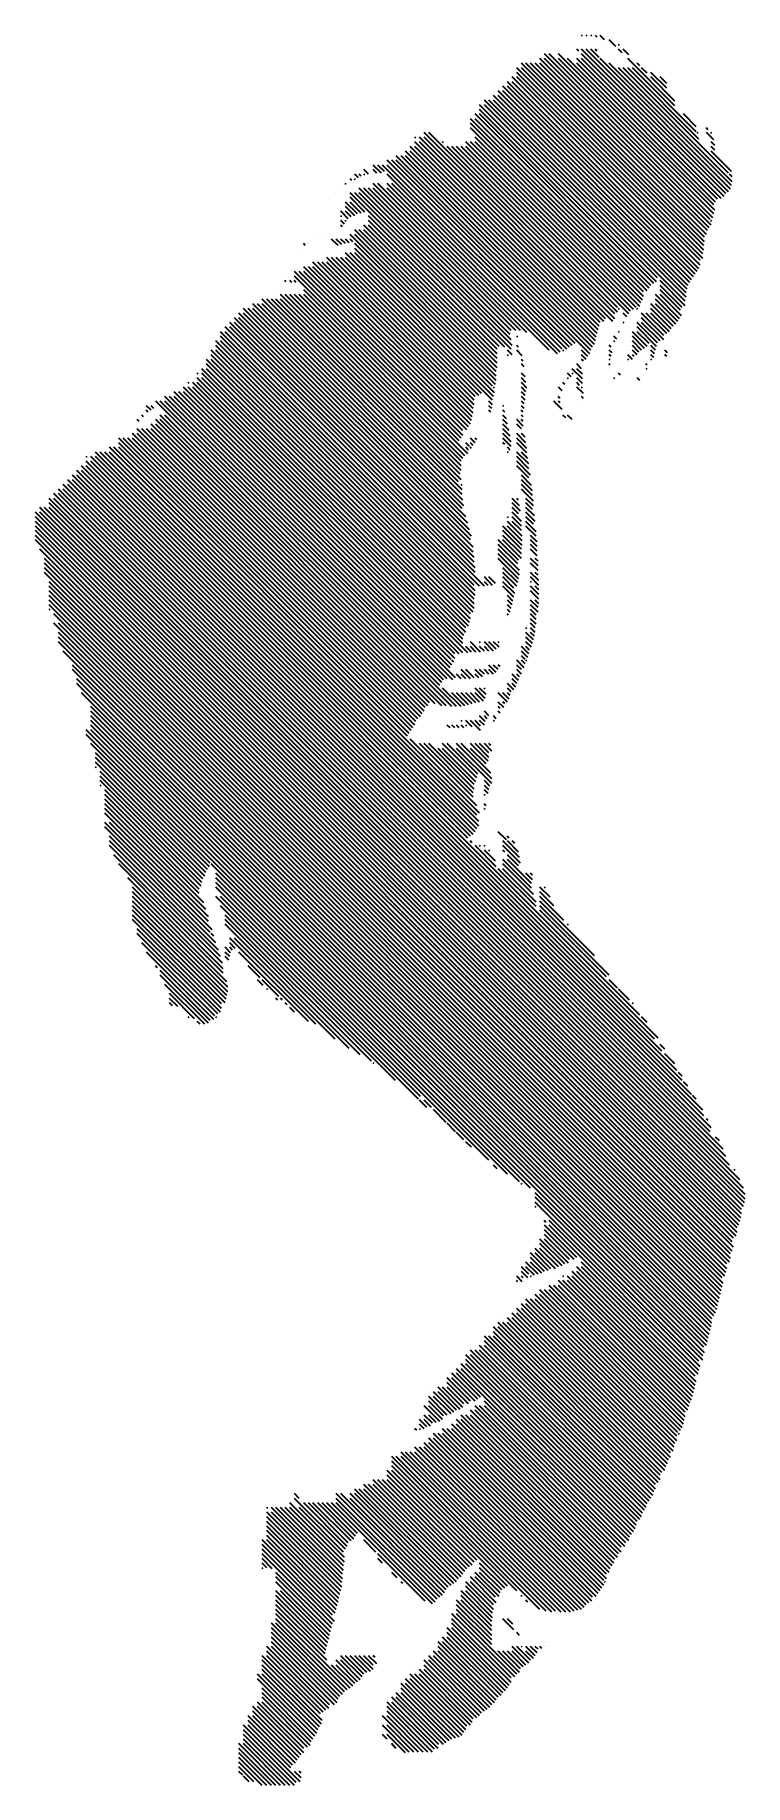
# Model space of a CAD drawing. Header units: inches. Extents: x 1231 to 1772, y 832 to 2166.
import ezdxf

# ---------------------------------------------------------------- set-up
doc = ezdxf.new("R2010")
doc.units = ezdxf.units.IN
doc.header["$MEASUREMENT"] = 0
doc.layers.add('Layer 1', color=7, linetype='Continuous')

# ---------------------------------------------------------------- blocks, each defined once
blk = doc.blocks.new('block 3')
at = {"layer": 'Layer 1', "color": 7, "lineweight": 35}
blk.add_lwpolyline([(1230.7, 1802.2), (1768.3, 1264.5)], dxfattribs=at)
blk = doc.blocks.new('block 4')
at = {"layer": 'Layer 1', "color": 7, "lineweight": 35}
for points in [[(1646.9, 2165.5), (1647.6, 2164.8)], [(1650.5, 2165.5), (1651.2, 2164.8)], [(1654, 2165.5), (1654.7, 2164.8)], [(1657.5, 2165.5), (1658.9, 2164.1)], [(1661.1, 2165.5), (1664.6, 2162)], [(1668.1, 2162), (1673, 2157.1)], [(1608.1, 2147.9), (1608.1, 2147.9)], [(1611.7, 2147.9), (1611.7, 2147.9)], [(1615.2, 2147.9), (1744.3, 2018.8)], [(1618.7, 2151.4), (1745, 2025.1)], [(1618.7, 2147.9), (1745.7, 2020.9)], [(1622.2, 2151.4), (1747.1, 2026.5)], [(1629.3, 2151.4), (1748.5, 2032.2)], [(1629.3, 2147.9), (1747.8, 2029.4)], [(1636.4, 2147.9), (1747.8, 2036.4)], [(1643.4, 2154.9), (1644.8, 2153.5)], [(1643.4, 2147.9), (1750.7, 2040.6)], [(1646.9, 2154.9), (1757, 2044.9)], [(1646.9, 2151.4), (1755.6, 2042.8)], [(1646.9, 2147.9), (1753.5, 2041.3)], [(1650.5, 2154.9), (1759.1, 2046.3)], [(1654, 2154.9), (1660.3, 2148.6)], [(1657.5, 2154.9), (1658.9, 2153.5)], [(1661.1, 2147.9), (1760.5, 2048.4)], [(1675.2, 2158.5), (1675.9, 2157.8)], [(1675.2, 2154.9), (1678, 2152.1)], [(1678.7, 2154.9), (1682.9, 2150.7)], [(1682.2, 2147.9), (1718.2, 2111.9)], [(1685.7, 2147.9), (1685.7, 2147.9)], [(1594, 2133.8), (1737.3, 1990.5)], [(1597.6, 2140.8), (1739.4, 1999)], [(1597.6, 2137.3), (1739.4, 1995.5)], [(1597.6, 2133.8), (1737.3, 1994.1)], [(1601.1, 2144.4), (1740.1, 2005.4)], [(1601.1, 2140.8), (1740.1, 2001.8)], [(1604.6, 2144.4), (1740.8, 2008.2)], [(1608.1, 2144.4), (1740.8, 2011.7)], [(1611.7, 2144.4), (1742.2, 2013.8)], [(1615.2, 2144.4), (1742.9, 2016.7)], [(1643.4, 2144.4), (1749.2, 2038.5)], [(1668.1, 2144.4), (1761.2, 2051.2)], [(1675.2, 2140.8), (1761.9, 2054)], [(1678.7, 2140.8), (1759.1, 2060.4)], [(1682.2, 2140.8), (1736.5, 2086.5)], [(1685.7, 2140.8), (1734.4, 2092.1)], [(1689.3, 2144.4), (1691.4, 2142.2)], [(1692.8, 2140.8), (1697, 2136.6)], [(1696.3, 2140.8), (1696.3, 2140.8)], [(1699.9, 2137.3), (1711.9, 2125.3)], [(1699.9, 2133.8), (1718.2, 2115.4)], [(1706.9, 2133.8), (1711.9, 2128.8)], [(1583.4, 2123.2), (1729.5, 1977.1)], [(1587, 2126.7), (1732.3, 1981.4)], [(1587, 2123.2), (1730.9, 1979.3)], [(1590.5, 2130.2), (1735.1, 1985.6)], [(1590.5, 2126.7), (1733.7, 1983.5)], [(1594, 2130.2), (1736.5, 1987.7)], [(1569.3, 2112.6), (1704.1, 1977.8)], [(1569.3, 2109.1), (1702, 1976.4)], [(1572.9, 2116.1), (1726, 1963)], [(1572.9, 2112.6), (1704.8, 1980.7)], [(1576.4, 2116.1), (1726.7, 1965.9)], [(1579.9, 2119.7), (1727.4, 1972.2)], [(1579.9, 2116.1), (1726.7, 1969.4)], [(1583.4, 2119.7), (1728.1, 1975)], [(1721, 2109.1), (1721, 2109.1)], [(1562.3, 2102), (1694.2, 1970.1)], [(1562.3, 2098.5), (1694.2, 1966.6)], [(1562.3, 2095), (1693.5, 1963.7)], [(1565.8, 2105.6), (1698.4, 1972.9)], [(1565.8, 2102), (1697, 1970.8)], [(1569.3, 2105.6), (1699.9, 1975)], [(1724.6, 2105.6), (1734.4, 2095.7)], [(1742.2, 2095), (1743.6, 2093.6)], [(1516.4, 2080.9), (1658.9, 1938.3)], [(1519.9, 2087.9), (1520.6, 2087.2)], [(1519.9, 2084.4), (1660.3, 1944)], [(1519.9, 2080.9), (1659.6, 1941.2)], [(1523.5, 2087.9), (1663.9, 1947.5)], [(1523.5, 2084.4), (1661.1, 1946.8)], [(1527, 2091.4), (1670.9, 1947.5)], [(1527, 2087.9), (1665.3, 1949.6)], [(1530.5, 2091.4), (1672.3, 1949.6)], [(1541.1, 2084.4), (1541.8, 2083.7)], [(1544.6, 2080.9), (1672.3, 1953.2)], [(1548.2, 2080.9), (1674.5, 1954.6)], [(1551.7, 2080.9), (1674.5, 1958.1)], [(1555.2, 2080.9), (1682.9, 1953.2)], [(1558.7, 2084.4), (1686.5, 1956.7)], [(1558.7, 2080.9), (1684.3, 1955.3)], [(1562.3, 2084.4), (1688.6, 1958.1)], [(1565.8, 2087.9), (1692.1, 1961.6)], [(1565.8, 2084.4), (1691.4, 1958.8)], [(1735.1, 2091.4), (1735.8, 2090.7)], [(1742.2, 2091.4), (1747.8, 2085.8)], [(1745.7, 2091.4), (1746.4, 2090.7)], [(1745.7, 2084.4), (1748.5, 2081.6)], [(1745.7, 2080.9), (1748.5, 2078)], [(1498.8, 2070.3), (1639.9, 1929.2)], [(1502.3, 2070.3), (1642, 1930.6)], [(1505.8, 2073.8), (1654, 1925.6)], [(1505.8, 2070.3), (1653.3, 1922.8)], [(1509.4, 2073.8), (1655.4, 1927.8)], [(1512.9, 2077.3), (1657.5, 1932.7)], [(1512.9, 2073.8), (1656.8, 1929.9)], [(1516.4, 2077.3), (1658.2, 1935.5)], [(1745.7, 2077.3), (1761.2, 2061.8)], [(1470.6, 2056.2), (1472, 2054.8)], [(1474.1, 2059.7), (1476.9, 2056.9)], [(1474.1, 2056.2), (1474.8, 2055.5)], [(1477.6, 2059.7), (1479, 2058.3)], [(1481.1, 2063.2), (1484.7, 2059.7)], [(1481.1, 2059.7), (1481.8, 2059)], [(1484.7, 2063.2), (1484.7, 2063.2)], [(1488.2, 2066.7), (1494.5, 2060.4)], [(1488.2, 2063.2), (1491, 2060.4)], [(1491.7, 2066.7), (1496.7, 2061.8)], [(1495.2, 2066.7), (1635.7, 1926.3)], [(1498.8, 2066.7), (1637.8, 1927.8)], [(1498.8, 2059.7), (1632.1, 1926.3)], [(1759.8, 2059.7), (1761.9, 2057.6)], [(1460, 2045.6), (1460, 2045.6)], [(1463.5, 2049.1), (1463.5, 2049.1)], [(1467, 2052.6), (1467.7, 2051.9)], [(1467, 2042.1), (1467, 2042.1)], [(1470.6, 2045.6), (1588.4, 1927.8)], [(1470.6, 2042.1), (1481.8, 2030.8)], [(1474.1, 2045.6), (1593.3, 1926.3)], [(1477.6, 2049.1), (1593.3, 1933.4)], [(1477.6, 2045.6), (1594, 1929.2)], [(1481.1, 2049.1), (1592.6, 1937.6)], [(1484.7, 2049.1), (1593.3, 1940.5)], [(1488.2, 2052.6), (1600.4, 1940.5)], [(1488.2, 2049.1), (1596.8, 1940.5)], [(1491.7, 2052.6), (1605.3, 1939)], [(1495.2, 2052.6), (1495.2, 2052.6)], [(1498.8, 2052.6), (1628.6, 1922.8)], [(1498.8, 2049.1), (1622.2, 1925.6)], [(1502.3, 2052.6), (1630.7, 1924.2)], [(1463.5, 2031.5), (1469.1, 2025.8)], [(1463.5, 2027.9), (1464.2, 2027.2)], [(1467, 2038.5), (1476.2, 2029.4)], [(1467, 2035), (1474.1, 2027.9)], [(1467, 2031.5), (1471.3, 2027.2)], [(1470.6, 2038.5), (1479, 2030.1)], [(1484.7, 2027.9), (1584.1, 1928.5)], [(1749.2, 2035), (1749.2, 2035)], [(1463.5, 2024.4), (1466.3, 2021.6)], [(1463.5, 2020.9), (1464.9, 2019.5)], [(1467, 2024.4), (1467.7, 2023.7)], [(1470.6, 2013.8), (1582, 1902.4)], [(1474.1, 2017.4), (1582, 1909.4)], [(1474.1, 2013.8), (1582, 1905.9)], [(1477.6, 2020.9), (1477.6, 2020.9)], [(1477.6, 2017.4), (1582.7, 1912.2)], [(1481.1, 2024.4), (1481.1, 2024.4)], [(1481.1, 2020.9), (1582.7, 1919.3)], [(1481.1, 2017.4), (1582.7, 1915.8)], [(1484.7, 2024.4), (1582.7, 1926.3)], [(1484.7, 2020.9), (1582.7, 1922.8)], [(1745.7, 2024.4), (1746.4, 2023.7)], [(1431.7, 2003.2), (1431.7, 2003.2)], [(1435.3, 2006.8), (1436.7, 2005.4)], [(1438.8, 2006.8), (1438.8, 2006.8)], [(1445.9, 2010.3), (1445.9, 2010.3)], [(1449.4, 2010.3), (1449.4, 2010.3)], [(1456.4, 2010.3), (1461.4, 2005.4)], [(1460, 2010.3), (1464.2, 2006.1)], [(1463.5, 2010.3), (1467, 2006.8)], [(1467, 2010.3), (1469.8, 2007.5)], [(1470.6, 2010.3), (1472.7, 2008.2)], [(1474.1, 2006.8), (1581.3, 1899.5)], [(1474.1, 2003.2), (1579.2, 1898.1)], [(1435.3, 1989.1), (1559.5, 1865)], [(1438.8, 1989.1), (1560.9, 1867.1)], [(1442.3, 1992.7), (1563, 1872)], [(1442.3, 1989.1), (1562.3, 1869.2)], [(1445.9, 1992.7), (1563.7, 1874.8)], [(1449.4, 1992.7), (1564.4, 1877.7)], [(1452.9, 1996.2), (1565.1, 1884)], [(1452.9, 1992.7), (1564.4, 1881.2)], [(1456.4, 1996.2), (1565.1, 1887.5)], [(1460, 1996.2), (1565.8, 1890.4)], [(1463.5, 1999.7), (1463.5, 1999.7)], [(1463.5, 1996.2), (1568.6, 1891.1)], [(1467, 1999.7), (1579.2, 1887.5)], [(1467, 1996.2), (1570.7, 1892.5)], [(1470.6, 1999.7), (1579.9, 1890.4)], [(1474.1, 1999.7), (1580.6, 1893.2)], [(1421.2, 1978.6), (1421.9, 1977.8)], [(1424.7, 1978.6), (1426.1, 1977.1)], [(1428.2, 1985.6), (1555.2, 1858.6)], [(1428.2, 1982.1), (1553.8, 1856.5)], [(1428.2, 1978.6), (1429.6, 1977.1)], [(1431.7, 1985.6), (1556.6, 1860.7)], [(1435.3, 1985.6), (1556.6, 1864.3)], [(1706.9, 1978.6), (1726, 1959.5)], [(1706.9, 1975), (1723.8, 1958.1)], [(1396.5, 1960.9), (1558.7, 1798.6)], [(1400, 1960.9), (1555.9, 1805)], [(1403.5, 1964.4), (1556.6, 1811.3)], [(1403.5, 1960.9), (1557.3, 1807.1)], [(1407.1, 1964.4), (1555.9, 1815.6)], [(1410.6, 1964.4), (1555.9, 1819.1)], [(1414.1, 1964.4), (1553.1, 1825.4)], [(1417.6, 1968), (1554.5, 1831.1)], [(1417.6, 1964.4), (1555.2, 1826.9)], [(1421.2, 1968), (1555.2, 1833.9)], [(1424.7, 1968), (1555.2, 1837.4)], [(1428.2, 1968), (1555.2, 1841)], [(1431.7, 1968), (1556.6, 1843.1)], [(1435.3, 1971.5), (1560.2, 1846.6)], [(1435.3, 1968), (1558, 1845.2)], [(1699.9, 1960.9), (1716.8, 1944)], [(1703.4, 1968), (1721.7, 1949.6)], [(1703.4, 1964.4), (1720.3, 1947.5)], [(1703.4, 1960.9), (1718.9, 1945.4)], [(1706.9, 1971.5), (1722.4, 1956)], [(1706.9, 1968), (1723.1, 1951.7)], [(1382.4, 1950.3), (1565.1, 1767.6)], [(1385.9, 1953.9), (1564.4, 1775.4)], [(1385.9, 1950.3), (1564.4, 1771.8)], [(1389.4, 1957.4), (1563, 1783.8)], [(1389.4, 1953.9), (1562.3, 1781)], [(1392.9, 1957.4), (1561.6, 1788.8)], [(1396.5, 1957.4), (1560.2, 1793.7)], [(1675.2, 1957.4), (1675.9, 1956.7)], [(1678.7, 1953.9), (1681.5, 1951)], [(1678.7, 1950.3), (1678.7, 1950.3)], [(1689.3, 1957.4), (1690, 1956.7)], [(1692.8, 1953.9), (1709.7, 1936.9)], [(1692.8, 1950.3), (1709.7, 1933.4)], [(1696.3, 1957.4), (1696.3, 1957.4)], [(1696.3, 1953.9), (1711.9, 1938.3)], [(1699.9, 1957.4), (1715.4, 1941.9)], [(1699.9, 1953.9), (1714, 1939.7)], [(1371.8, 1939.7), (1565.1, 1746.4)], [(1371.8, 1936.2), (1565.8, 1742.2)], [(1375.3, 1943.3), (1572.9, 1745.7)], [(1375.3, 1939.7), (1569.3, 1745.7)], [(1378.8, 1946.8), (1565.8, 1759.8)], [(1378.8, 1943.3), (1565.8, 1756.3)], [(1382.4, 1946.8), (1565.1, 1764.1)], [(1597.6, 1936.2), (1598.3, 1935.5)], [(1608.1, 1936.2), (1608.1, 1936.2)], [(1671.6, 1936.2), (1673.8, 1934.1)], [(1675.2, 1943.3), (1675.2, 1943.3)], [(1675.2, 1939.7), (1675.9, 1939)], [(1678.7, 1946.8), (1679.4, 1946.1)], [(1685.7, 1939.7), (1697, 1928.5)], [(1685.7, 1936.2), (1694.9, 1927)], [(1689.3, 1946.8), (1704.8, 1931.3)], [(1689.3, 1943.3), (1704.1, 1928.5)], [(1689.3, 1939.7), (1698.4, 1930.6)], [(1692.8, 1946.8), (1706.9, 1932.7)], [(1717.5, 1943.3), (1717.5, 1943.3)], [(1364.7, 1925.6), (1564.4, 1726)], [(1364.7, 1922.1), (1562.3, 1724.6)], [(1368.2, 1932.7), (1565.1, 1735.8)], [(1368.2, 1929.2), (1565.1, 1732.3)], [(1368.2, 1925.6), (1565.1, 1728.8)], [(1371.8, 1932.7), (1565.8, 1738.7)], [(1590.5, 1925.6), (1594, 1922.1)], [(1590.5, 1922.1), (1591.2, 1921.4)], [(1594, 1925.6), (1594, 1925.6)], [(1597.6, 1932.7), (1597.6, 1932.7)], [(1597.6, 1929.2), (1599, 1927.8)], [(1597.6, 1925.6), (1601.8, 1921.4)], [(1632.8, 1925.6), (1633.5, 1924.9)], [(1646.9, 1925.6), (1651.9, 1920.7)], [(1646.9, 1922.1), (1650.5, 1918.6)], [(1668.1, 1929.2), (1669.5, 1927.8)], [(1668.1, 1925.6), (1670.2, 1923.5)], [(1668.1, 1922.1), (1669.5, 1920.7)], [(1671.6, 1932.7), (1672.3, 1932)], [(1682.2, 1925.6), (1682.2, 1925.6)], [(1682.2, 1922.1), (1685.7, 1918.6)], [(1685.7, 1932.7), (1692.8, 1925.6)], [(1685.7, 1929.2), (1690.7, 1924.2)], [(1685.7, 1925.6), (1689.3, 1922.1)], [(1685.7, 1922.1), (1687.2, 1920.7)], [(1699.9, 1929.2), (1703.4, 1925.6)], [(1699.9, 1925.6), (1702.7, 1922.8)], [(1699.9, 1922.1), (1702, 1920)], [(1710.4, 1925.6), (1712.6, 1923.5)], [(1710.4, 1922.1), (1711.9, 1920.7)], [(1354.1, 1908), (1354.8, 1907.3)], [(1357.7, 1911.5), (1558.7, 1710.4)], [(1357.7, 1908), (1557.3, 1708.3)], [(1361.2, 1918.6), (1561.6, 1718.2)], [(1361.2, 1915.1), (1560.9, 1715.4)], [(1361.2, 1911.5), (1558.7, 1714)], [(1364.7, 1918.6), (1562.3, 1721)], [(1601.1, 1918.6), (1602.5, 1917.2)], [(1601.1, 1915.1), (1603.2, 1912.9)], [(1601.1, 1908), (1603.9, 1905.2)], [(1636.4, 1908), (1639.2, 1905.2)], [(1639.9, 1911.5), (1647.6, 1903.8)], [(1639.9, 1908), (1640.6, 1907.3)], [(1643.4, 1915.1), (1646.9, 1911.5)], [(1643.4, 1911.5), (1647.6, 1907.3)], [(1646.9, 1918.6), (1648.4, 1917.2)], [(1646.9, 1915.1), (1646.9, 1915.1)], [(1668.1, 1918.6), (1668.8, 1917.9)], [(1668.1, 1915.1), (1668.8, 1914.3)], [(1668.1, 1911.5), (1668.1, 1911.5)], [(1675.2, 1908), (1676.6, 1906.6)], [(1678.7, 1915.1), (1678.7, 1915.1)], [(1682.2, 1918.6), (1682.9, 1917.9)], [(1696.3, 1915.1), (1697, 1914.3)], [(1696.3, 1911.5), (1697, 1910.8)], [(1699.9, 1918.6), (1700.6, 1917.9)], [(1336.5, 1893.9), (1546.8, 1683.6)], [(1340, 1893.9), (1548.2, 1685.7)], [(1343.6, 1897.4), (1550.3, 1690.7)], [(1343.6, 1893.9), (1547.5, 1690)], [(1347.1, 1900.9), (1347.8, 1900.2)], [(1347.1, 1897.4), (1550.3, 1694.2)], [(1350.6, 1900.9), (1556.6, 1694.9)], [(1350.6, 1897.4), (1553.8, 1694.2)], [(1354.1, 1904.5), (1556.6, 1702)], [(1354.1, 1900.9), (1560.2, 1694.9)], [(1357.7, 1904.5), (1556.6, 1705.5)], [(1579.9, 1897.4), (1580.6, 1896.7)], [(1601.1, 1904.5), (1604.6, 1900.9)], [(1601.1, 1900.9), (1605.3, 1896.7)], [(1601.1, 1897.4), (1604.6, 1893.9)], [(1601.1, 1893.9), (1603.9, 1891.1)], [(1629.3, 1897.4), (1632.1, 1894.6)], [(1632.8, 1900.9), (1634.2, 1899.5)], [(1632.8, 1897.4), (1632.8, 1897.4)], [(1636.4, 1904.5), (1637.1, 1903.8)], [(1643.4, 1904.5), (1647.6, 1900.2)], [(1643.4, 1900.9), (1645.5, 1898.8)], [(1643.4, 1897.4), (1648.4, 1892.5)], [(1646.9, 1897.4), (1647.6, 1896.7)], [(1671.6, 1904.5), (1672.3, 1903.8)], [(1689.3, 1904.5), (1691.4, 1902.4)], [(1692.8, 1904.5), (1692.8, 1904.5)], [(1315.3, 1883.3), (1318.9, 1879.8)], [(1318.9, 1883.3), (1321, 1881.2)], [(1322.4, 1886.8), (1539, 1670.2)], [(1322.4, 1883.3), (1322.4, 1883.3)], [(1325.9, 1886.8), (1540.4, 1672.3)], [(1329.4, 1890.4), (1544.6, 1675.2)], [(1329.4, 1886.8), (1541.8, 1674.5)], [(1333, 1890.4), (1548.9, 1674.5)], [(1336.5, 1890.4), (1551, 1675.9)], [(1576.4, 1886.8), (1579.2, 1884)], [(1576.4, 1883.3), (1578.5, 1881.2)], [(1587, 1883.3), (1587.7, 1882.6)], [(1601.1, 1890.4), (1603.9, 1887.5)], [(1601.1, 1886.8), (1603.2, 1884.7)], [(1601.1, 1883.3), (1603.2, 1881.2)], [(1625.8, 1886.8), (1632.1, 1880.5)], [(1629.3, 1890.4), (1630.7, 1888.9)], [(1629.3, 1886.8), (1630.7, 1885.4)], [(1646.9, 1890.4), (1648.4, 1888.9)], [(1646.9, 1886.8), (1646.9, 1886.8)], [(1308.3, 1872.7), (1309.7, 1871.3)], [(1311.8, 1876.2), (1313.2, 1874.8)], [(1315.3, 1879.8), (1316.7, 1878.4)], [(1318.9, 1869.2), (1531.2, 1656.8)], [(1322.4, 1872.7), (1540.4, 1654.7)], [(1322.4, 1869.2), (1535.5, 1656.1)], [(1325.9, 1876.2), (1548.2, 1654)], [(1325.9, 1872.7), (1543.9, 1654.7)], [(1329.4, 1876.2), (1551.7, 1654)], [(1576.4, 1879.8), (1577.8, 1878.4)], [(1587, 1879.8), (1588.4, 1878.4)], [(1587, 1876.2), (1589.8, 1873.4)], [(1587, 1872.7), (1590.5, 1869.2)], [(1587, 1869.2), (1591.9, 1864.3)], [(1597.6, 1872.7), (1602.5, 1867.8)], [(1597.6, 1869.2), (1601.1, 1865.7)], [(1601.1, 1879.8), (1602.5, 1878.4)], [(1601.1, 1876.2), (1602.5, 1874.8)], [(1601.1, 1872.7), (1602.5, 1871.3)], [(1632.8, 1876.2), (1634.9, 1874.1)], [(1636.4, 1876.2), (1639.9, 1872.7)], [(1294.2, 1858.6), (1517.1, 1635.7)], [(1294.2, 1855.1), (1515.7, 1633.5)], [(1297.7, 1858.6), (1518.5, 1637.8)], [(1301.2, 1862.1), (1301.2, 1862.1)], [(1301.2, 1858.6), (1519.9, 1639.9)], [(1304.7, 1862.1), (1522.1, 1644.8)], [(1304.7, 1858.6), (1520.6, 1642.7)], [(1308.3, 1865.7), (1525.6, 1648.4)], [(1308.3, 1862.1), (1524.2, 1646.2)], [(1311.8, 1865.7), (1527, 1650.5)], [(1315.3, 1865.7), (1527.7, 1653.3)], [(1318.9, 1865.7), (1529.8, 1654.7)], [(1558.7, 1855.1), (1561.6, 1852.3)], [(1562.3, 1858.6), (1565.8, 1855.1)], [(1562.3, 1855.1), (1564.4, 1853)], [(1565.8, 1858.6), (1567.2, 1857.2)], [(1587, 1865.7), (1592.6, 1860)], [(1587, 1862.1), (1593.3, 1855.8)], [(1587, 1858.6), (1593.3, 1852.3)], [(1587, 1855.1), (1588.4, 1853.7)], [(1597.6, 1865.7), (1597.6, 1865.7)], [(1597.6, 1862.1), (1604.6, 1855.1)], [(1597.6, 1858.6), (1605.3, 1850.8)], [(1597.6, 1855.1), (1605.3, 1847.3)], [(1601.1, 1862.1), (1603.9, 1859.3)], [(1265.9, 1841), (1265.9, 1841)], [(1269.5, 1844.5), (1270.2, 1843.8)], [(1269.5, 1841), (1691.4, 1419)], [(1273, 1844.5), (1562.3, 1555.2)], [(1273, 1841), (1560.2, 1553.8)], [(1276.5, 1848), (1565.8, 1558.7)], [(1276.5, 1844.5), (1564.4, 1556.6)], [(1280.1, 1848), (1567.2, 1560.9)], [(1283.6, 1848), (1568.6, 1563)], [(1287.1, 1851.6), (1567.2, 1571.4)], [(1287.1, 1848), (1568.6, 1566.5)], [(1290.6, 1851.6), (1569.3, 1572.9)], [(1294.2, 1851.6), (1514.3, 1631.4)], [(1558.7, 1851.6), (1560.9, 1849.4)], [(1562.3, 1851.6), (1563, 1850.8)], [(1590.5, 1851.6), (1592.6, 1849.4)], [(1590.5, 1848), (1591.2, 1847.3)], [(1597.6, 1848), (1606.7, 1838.9)], [(1597.6, 1844.5), (1606.7, 1835.3)], [(1597.6, 1841), (1608.1, 1830.4)], [(1601.1, 1848), (1606, 1843.1)], [(1258.9, 1833.9), (1258.9, 1833.9)], [(1258.9, 1830.4), (1730.9, 1358.4)], [(1262.4, 1833.9), (1719.6, 1376.7)], [(1262.4, 1830.4), (1723.8, 1369)], [(1265.9, 1837.4), (1702.7, 1400.7)], [(1265.9, 1833.9), (1708.3, 1391.5)], [(1269.5, 1837.4), (1705.5, 1401.4)], [(1597.6, 1837.4), (1606.7, 1828.3)], [(1601.1, 1830.4), (1608.8, 1822.6)], [(1244.8, 1816.3), (1767.6, 1293.5)], [(1248.3, 1819.8), (1757, 1311.1)], [(1248.3, 1816.3), (1759.8, 1304.7)], [(1251.8, 1823.3), (1745, 1330.1)], [(1251.8, 1819.8), (1754.9, 1316.7)], [(1255.4, 1826.9), (1740.1, 1342.1)], [(1255.4, 1823.3), (1745.7, 1333)], [(1258.9, 1826.9), (1739.4, 1346.4)], [(1555.2, 1823.3), (1555.9, 1822.6)], [(1597.6, 1816.3), (1597.6, 1816.3)], [(1601.1, 1826.9), (1609.5, 1818.4)], [(1601.1, 1823.3), (1609.5, 1814.9)], [(1601.1, 1819.8), (1610.3, 1810.6)], [(1608.1, 1826.9), (1608.1, 1826.9)], [(1234.2, 1805.7), (1769, 1270.9)], [(1234.2, 1802.2), (1769, 1267.4)], [(1237.7, 1805.7), (1770.4, 1273)], [(1241.2, 1812.7), (1771.8, 1282.2)], [(1241.2, 1809.2), (1771.8, 1278.6)], [(1241.2, 1805.7), (1771.1, 1275.8)], [(1244.8, 1812.7), (1770.4, 1287.1)], [(1594, 1812.7), (1599.7, 1807.1)], [(1594, 1809.2), (1600.4, 1802.9)], [(1594, 1805.7), (1599, 1800.8)], [(1594, 1802.2), (1601.1, 1795.1)], [(1597.6, 1812.7), (1599, 1811.3)], [(1604.6, 1812.7), (1610.3, 1807.1)], [(1604.6, 1809.2), (1609.5, 1804.3)], [(1604.6, 1805.7), (1611, 1799.3)], [(1604.6, 1802.2), (1611.7, 1795.1)], [(1230.7, 1798.6), (1767.6, 1261.7)], [(1230.7, 1795.1), (1766.9, 1258.9)], [(1230.7, 1791.6), (1765.5, 1256.8)], [(1230.7, 1788.1), (1765.5, 1253.2)], [(1587, 1791.6), (1601.8, 1776.8)], [(1587, 1788.1), (1601.1, 1773.9)], [(1590.5, 1798.6), (1591.2, 1797.9)], [(1590.5, 1795.1), (1601.8, 1783.8)], [(1590.5, 1791.6), (1601.8, 1780.3)], [(1594, 1798.6), (1601.1, 1791.6)], [(1594, 1795.1), (1601.1, 1788.1)], [(1604.6, 1798.6), (1610.3, 1793)], [(1604.6, 1795.1), (1612.4, 1787.3)], [(1604.6, 1791.6), (1612.4, 1783.8)], [(1611.7, 1791.6), (1611.7, 1791.6)], [(1230.7, 1784.5), (1764.8, 1250.4)], [(1230.7, 1781), (1762.7, 1249)], [(1234.2, 1773.9), (1761.9, 1246.2)], [(1583.4, 1781), (1599, 1765.5)], [(1583.4, 1777.5), (1598.3, 1762.7)], [(1583.4, 1773.9), (1599.7, 1757.7)], [(1587, 1784.5), (1601.1, 1770.4)], [(1587, 1781), (1601.1, 1766.9)], [(1608.1, 1784.5), (1613.1, 1779.6)], [(1608.1, 1781), (1613.1, 1776.1)], [(1608.1, 1777.5), (1613.1, 1772.5)], [(1608.1, 1773.9), (1613.1, 1769)], [(1237.7, 1766.9), (1762.7, 1242)], [(1237.7, 1763.4), (1761.9, 1239.1)], [(1583.4, 1770.4), (1599.7, 1754.2)], [(1583.4, 1766.9), (1599, 1751.4)], [(1608.1, 1766.9), (1613.8, 1761.2)], [(1608.1, 1763.4), (1613.8, 1757.7)], [(1611.7, 1766.9), (1613.8, 1764.8)], [(1237.7, 1759.8), (1760.5, 1237)], [(1237.7, 1756.3), (1760.5, 1233.5)], [(1237.7, 1752.8), (1237.7, 1752.8)], [(1241.2, 1749.2), (1759.8, 1230.7)], [(1572.9, 1752.8), (1579.2, 1746.4)], [(1572.9, 1749.2), (1575.7, 1746.4)], [(1576.4, 1752.8), (1581.3, 1747.8)], [(1587, 1759.8), (1598.3, 1748.5)], [(1587, 1756.3), (1597.6, 1745.7)], [(1587, 1752.8), (1595.4, 1744.3)], [(1587, 1749.2), (1596.1, 1740.1)], [(1608.1, 1759.8), (1608.1, 1759.8)], [(1608.1, 1756.3), (1614.5, 1750)], [(1608.1, 1752.8), (1614.5, 1746.4)], [(1608.1, 1749.2), (1608.8, 1748.5)], [(1611.7, 1756.3), (1613.8, 1754.2)], [(1241.2, 1745.7), (1757.7, 1229.3)], [(1241.2, 1742.2), (1757.7, 1225.7)], [(1241.2, 1738.7), (1757, 1222.9)], [(1241.2, 1735.1), (1756.3, 1220.1)], [(1587, 1745.7), (1595.4, 1737.3)], [(1590.5, 1738.7), (1594.7, 1734.4)], [(1590.5, 1735.1), (1594, 1731.6)], [(1608.1, 1745.7), (1614.5, 1739.4)], [(1608.1, 1742.2), (1614.5, 1735.8)], [(1608.1, 1738.7), (1608.1, 1738.7)], [(1608.1, 1735.1), (1613.8, 1729.5)], [(1611.7, 1745.7), (1614.5, 1742.9)], [(1611.7, 1735.1), (1614.5, 1732.3)], [(1241.2, 1731.6), (1754.2, 1218.7)], [(1241.2, 1728.1), (1242, 1727.4)], [(1244.8, 1724.6), (1754.9, 1214.4)], [(1244.8, 1721), (1244.8, 1721)], [(1590.5, 1731.6), (1593.3, 1728.8)], [(1590.5, 1728.1), (1592.6, 1726)], [(1590.5, 1724.6), (1591.2, 1723.8)], [(1590.5, 1721), (1590.5, 1721)], [(1608.1, 1731.6), (1613.8, 1726)], [(1608.1, 1728.1), (1612.4, 1723.8)], [(1608.1, 1724.6), (1612.4, 1720.3)], [(1608.1, 1721), (1612.4, 1716.8)], [(1244.8, 1717.5), (1753.5, 1208.8)], [(1248.3, 1717.5), (1754.2, 1211.6)], [(1248.3, 1710.4), (1752.8, 1206)], [(1248.3, 1706.9), (1752.1, 1203.1)], [(1604.6, 1714), (1605.3, 1713.3)], [(1604.6, 1710.4), (1610.3, 1704.8)], [(1604.6, 1706.9), (1609.5, 1702)], [(1608.1, 1717.5), (1611.7, 1714)], [(1608.1, 1714), (1611.7, 1710.4)], [(1608.1, 1710.4), (1611, 1707.6)], [(1248.3, 1703.4), (1751.4, 1200.3)], [(1251.8, 1696.3), (1750.7, 1197.5)], [(1558.7, 1699.9), (1563, 1695.6)], [(1562.3, 1703.4), (1570, 1695.6)], [(1562.3, 1699.9), (1566.5, 1695.6)], [(1569.3, 1703.4), (1570, 1702.7)], [(1569.3, 1699.9), (1572.9, 1696.3)], [(1572.9, 1703.4), (1579.9, 1696.3)], [(1572.9, 1699.9), (1576.4, 1696.3)], [(1576.4, 1703.4), (1582, 1697.7)], [(1579.9, 1703.4), (1584.1, 1699.2)], [(1583.4, 1703.4), (1584.1, 1702.7)], [(1601.1, 1699.9), (1606.7, 1694.2)], [(1601.1, 1696.3), (1606, 1691.4)], [(1604.6, 1703.4), (1608.8, 1699.2)], [(1604.6, 1699.9), (1607.4, 1697)], [(1258.9, 1685.7), (1748.5, 1196.1)], [(1258.9, 1682.2), (1749.2, 1191.9)], [(1548.2, 1689.3), (1549.6, 1687.9)], [(1555.2, 1682.2), (1562.3, 1675.2)], [(1558.7, 1682.2), (1565.1, 1675.9)], [(1562.3, 1682.2), (1562.3, 1682.2)], [(1565.8, 1682.2), (1571.4, 1676.6)], [(1569.3, 1682.2), (1572.9, 1678.7)], [(1572.9, 1682.2), (1576.4, 1678.7)], [(1576.4, 1685.7), (1582, 1680.1)], [(1576.4, 1682.2), (1579.9, 1678.7)], [(1579.9, 1685.7), (1583.4, 1682.2)], [(1583.4, 1685.7), (1584.9, 1684.3)], [(1597.6, 1689.3), (1603.2, 1683.6)], [(1597.6, 1685.7), (1601.1, 1682.2)], [(1597.6, 1682.2), (1601.1, 1678.7)], [(1601.1, 1692.8), (1603.9, 1690)], [(1601.1, 1689.3), (1603.9, 1686.5)], [(1604.6, 1689.3), (1605.3, 1688.6)], [(1262.4, 1675.2), (1747.8, 1189.7)], [(1262.4, 1671.6), (1746.4, 1187.6)], [(1541.1, 1668.1), (1555.2, 1654)], [(1551.7, 1678.7), (1555.2, 1675.2)], [(1551.7, 1675.2), (1551.7, 1675.2)], [(1555.2, 1678.7), (1558.7, 1675.2)], [(1565.8, 1678.7), (1568.6, 1675.9)], [(1565.8, 1668.1), (1573.6, 1660.3)], [(1569.3, 1668.1), (1574.3, 1663.2)], [(1572.9, 1668.1), (1573.6, 1667.4)], [(1590.5, 1671.6), (1595.4, 1666.7)], [(1590.5, 1668.1), (1593.3, 1665.3)], [(1594, 1678.7), (1599, 1673.8)], [(1594, 1675.2), (1597.6, 1671.6)], [(1594, 1671.6), (1596.8, 1668.8)], [(1597.6, 1678.7), (1599.7, 1676.6)], [(1265.9, 1664.6), (1746.4, 1184.1)], [(1269.5, 1657.5), (1269.5, 1657.5)], [(1273, 1654), (1745.7, 1181.3)], [(1548.2, 1664.6), (1558, 1654.7)], [(1551.7, 1664.6), (1560.9, 1655.4)], [(1555.2, 1664.6), (1563.7, 1656.1)], [(1558.7, 1664.6), (1566.5, 1656.8)], [(1562.3, 1664.6), (1569.3, 1657.5)], [(1565.8, 1664.6), (1572.2, 1658.2)], [(1583.4, 1664.6), (1590.5, 1657.5)], [(1583.4, 1657.5), (1587.7, 1653.3)], [(1583.4, 1654), (1584.9, 1652.6)], [(1587, 1664.6), (1591.9, 1659.6)], [(1587, 1657.5), (1588.4, 1656.1)], [(1590.5, 1664.6), (1592.6, 1662.5)], [(1269.5, 1643.4), (1269.5, 1643.4)], [(1273, 1650.5), (1745, 1178.5)], [(1273, 1646.9), (1744.3, 1175.6)], [(1273, 1643.4), (1743.6, 1172.8)], [(1555.2, 1643.4), (1555.9, 1642.7)], [(1558.7, 1643.4), (1563.7, 1638.5)], [(1562.3, 1643.4), (1570, 1635.7)], [(1565.8, 1646.9), (1565.8, 1646.9)], [(1565.8, 1643.4), (1570, 1639.2)], [(1569.3, 1646.9), (1573.6, 1642.7)], [(1569.3, 1643.4), (1572.9, 1639.9)], [(1572.9, 1650.5), (1576.4, 1646.9)], [(1572.9, 1646.9), (1575, 1644.8)], [(1579.9, 1646.9), (1582, 1644.8)], [(1579.9, 1643.4), (1580.6, 1642.7)], [(1583.4, 1650.5), (1584.9, 1649.1)], [(1583.4, 1646.9), (1583.4, 1646.9)], [(1269.5, 1636.4), (1740.1, 1165.8)], [(1269.5, 1632.8), (1740.8, 1161.5)], [(1273, 1639.9), (1742.9, 1170)], [(1273, 1636.4), (1742.2, 1167.2)], [(1516.4, 1629.3), (1567.2, 1578.5)], [(1544.6, 1639.9), (1546.8, 1637.8)], [(1548.2, 1639.9), (1550.3, 1637.8)], [(1551.7, 1639.9), (1553.8, 1637.8)], [(1555.2, 1639.9), (1557.3, 1637.8)], [(1558.7, 1639.9), (1559.5, 1639.2)], [(1273, 1625.8), (1364, 1534.8)], [(1276.5, 1618.7), (1363.3, 1531.9)], [(1276.5, 1615.2), (1361.9, 1529.8)], [(1523.5, 1625.8), (1564.4, 1584.9)], [(1527, 1625.8), (1564.4, 1588.4)], [(1530.5, 1625.8), (1565.1, 1591.2)], [(1534.1, 1625.8), (1534.1, 1625.8)], [(1537.6, 1622.2), (1565.1, 1594.7)], [(1541.1, 1625.8), (1567.2, 1599.7)], [(1541.1, 1622.2), (1566.5, 1596.8)], [(1544.6, 1625.8), (1567.9, 1602.5)], [(1548.2, 1625.8), (1548.2, 1625.8)], [(1551.7, 1625.8), (1578.5, 1599)], [(1551.7, 1622.2), (1578.5, 1595.4)], [(1555.2, 1625.8), (1577.8, 1603.2)], [(1558.7, 1625.8), (1558.7, 1625.8)], [(1562.3, 1625.8), (1575.7, 1612.4)], [(1562.3, 1622.2), (1574.3, 1610.3)], [(1565.8, 1625.8), (1576.4, 1615.2)], [(1569.3, 1625.8), (1576.4, 1618.7)], [(1572.9, 1625.8), (1578.5, 1620.1)], [(1576.4, 1625.8), (1577.8, 1624.4)], [(1276.5, 1611.7), (1360.5, 1527.7)], [(1276.5, 1608.1), (1277.2, 1607.4)], [(1280.1, 1604.6), (1359.8, 1524.9)], [(1280.1, 1601.1), (1358.4, 1522.8)], [(1280.1, 1597.6), (1357.7, 1519.9)], [(1280.1, 1594), (1280.8, 1593.3)], [(1283.6, 1590.5), (1357, 1517.1)], [(1283.6, 1587), (1355.5, 1515)], [(1572.9, 1597.6), (1577.1, 1593.3)], [(1572.9, 1594), (1576.4, 1590.5)], [(1572.9, 1590.5), (1575.7, 1587.7)], [(1572.9, 1587), (1573.6, 1586.3)], [(1283.6, 1583.4), (1355.5, 1511.5)], [(1283.6, 1579.9), (1359.1, 1504.4)], [(1283.6, 1576.4), (1360.5, 1499.5)], [(1572.9, 1583.4), (1572.9, 1583.4)], [(1572.9, 1579.9), (1574.3, 1578.5)], [(1572.9, 1576.4), (1573.6, 1575.7)], [(1283.6, 1572.9), (1362.6, 1493.8)], [(1283.6, 1565.8), (1365.4, 1484)], [(1283.6, 1562.3), (1364, 1481.8)], [(1287.1, 1565.8), (1362.6, 1490.3)], [(1287.1, 1555.2), (1368.2, 1474.1)], [(1287.1, 1551.7), (1370.4, 1468.4)], [(1287.1, 1548.2), (1371.8, 1463.5)], [(1562.3, 1551.7), (1563.7, 1550.3)], [(1565.8, 1548.2), (1582, 1531.9)], [(1569.3, 1548.2), (1570, 1547.5)], [(1572.9, 1548.2), (1573.6, 1547.5)], [(1583.4, 1558.7), (1589.8, 1552.4)], [(1587, 1551.7), (1599.7, 1539)], [(1587, 1548.2), (1600.4, 1534.8)], [(1590.5, 1555.2), (1591.9, 1553.8)], [(1590.5, 1551.7), (1599, 1543.2)], [(1594, 1551.7), (1596.1, 1549.6)], [(1290.6, 1541.1), (1373.2, 1458.6)], [(1294.2, 1534.1), (1373.9, 1454.3)], [(1364.7, 1534.1), (1739.4, 1159.4)], [(1572.9, 1544.6), (1581.3, 1536.2)], [(1576.4, 1544.6), (1577.1, 1543.9)], [(1587, 1544.6), (1588.4, 1543.2)], [(1587, 1537.6), (1608.8, 1515.7)], [(1587, 1534.1), (1610.3, 1510.8)], [(1590.5, 1541.1), (1599, 1532.6)], [(1590.5, 1537.6), (1608.8, 1519.2)], [(1301.2, 1523.5), (1373.9, 1450.8)], [(1368.2, 1527), (1608.1, 1287.1)], [(1368.2, 1523.5), (1599.7, 1292)], [(1583.4, 1530.5), (1612.4, 1501.6)], [(1587, 1530.5), (1612.4, 1505.1)], [(1604.6, 1527), (1609.5, 1522.1)], [(1608.1, 1527), (1609.5, 1525.6)], [(1301.2, 1519.9), (1301.2, 1519.9)], [(1304.7, 1516.4), (1376.7, 1444.4)], [(1304.7, 1512.9), (1377.4, 1440.2)], [(1304.7, 1509.4), (1377.4, 1436.7)], [(1368.2, 1519.9), (1590.5, 1297.7)], [(1368.2, 1516.4), (1576.4, 1308.3)], [(1368.2, 1509.4), (1522.8, 1354.8)], [(1371.8, 1509.4), (1524.2, 1357)], [(1615.2, 1516.4), (1623, 1508.7)], [(1615.2, 1512.9), (1625.8, 1502.3)], [(1615.2, 1509.4), (1633.5, 1491)], [(1618.7, 1516.4), (1619.4, 1515.7)], [(1304.7, 1505.8), (1376.7, 1433.9)], [(1304.7, 1502.3), (1376, 1431)], [(1304.7, 1498.8), (1375.3, 1428.2)], [(1304.7, 1495.2), (1372.5, 1427.5)], [(1371.8, 1502.3), (1505.1, 1369)], [(1375.3, 1495.2), (1486.8, 1383.8)], [(1615.2, 1505.8), (1656.8, 1464.2)], [(1615.2, 1502.3), (1668.1, 1449.4)], [(1615.2, 1498.8), (1666, 1448)], [(1304.7, 1491.7), (1372.5, 1424)], [(1308.3, 1484.7), (1371.8, 1421.2)], [(1308.3, 1481.1), (1369.7, 1419.8)], [(1364.7, 1481.1), (1366.8, 1479)], [(1375.3, 1491.7), (1478.3, 1388.7)], [(1375.3, 1488.2), (1469.8, 1393.6)], [(1378.8, 1481.1), (1378.8, 1481.1)], [(1636.4, 1488.2), (1637.1, 1487.5)], [(1311.8, 1474.1), (1367.5, 1418.3)], [(1315.3, 1467), (1366.8, 1415.5)], [(1375.3, 1470.6), (1379.5, 1466.3)], [(1375.3, 1467), (1378.8, 1463.5)], [(1378.8, 1477.6), (1444.4, 1412)], [(1378.8, 1474.1), (1383.1, 1469.8)], [(1378.8, 1470.6), (1380.9, 1468.4)], [(1382.4, 1477.6), (1459.3, 1400.7)], [(1385.9, 1467), (1438.8, 1414.1)], [(1322.4, 1456.4), (1323.8, 1455)], [(1375.3, 1463.5), (1378.1, 1460.7)], [(1392.9, 1456.4), (1402.1, 1447.3)], [(1325.9, 1452.9), (1364, 1414.8)], [(1325.9, 1449.4), (1362.6, 1412.7)], [(1329.4, 1442.3), (1359.8, 1412)], [(1375.3, 1449.4), (1375.3, 1449.4)], [(1400, 1445.9), (1404.2, 1441.6)], [(1403.5, 1445.9), (1416.2, 1433.2)], [(1668.1, 1445.9), (1674.5, 1439.5)], [(1329.4, 1438.8), (1329.4, 1438.8)], [(1333, 1435.3), (1352, 1416.2)], [(1333, 1431.7), (1339.3, 1425.4)], [(1333, 1428.2), (1335.1, 1426.1)], [(1407.1, 1438.8), (1407.8, 1438.1)], [(1414.1, 1431.7), (1415.5, 1430.3)], [(1417.6, 1431.7), (1419, 1430.3)], [(1421.2, 1428.2), (1422.6, 1426.8)], [(1675.2, 1438.8), (1683.6, 1430.3)], [(1685.7, 1428.2), (1686.5, 1427.5)], [(1347.1, 1417.6), (1347.8, 1416.9)], [(1350.6, 1414.1), (1350.6, 1414.1)], [(1354.1, 1414.1), (1356.3, 1412)], [(1368.2, 1417.6), (1369, 1416.9)], [(1424.7, 1424.7), (1428.2, 1421.2)], [(1692.8, 1417.6), (1697, 1413.4)], [(1706.9, 1396.5), (1710.4, 1392.9)], [(1710.4, 1389.4), (1718.2, 1381.7)], [(1488.2, 1382.4), (1488.9, 1381.7)], [(1721, 1375.3), (1723.8, 1372.5)], [(1724.6, 1368.2), (1728.1, 1364.7)], [(1523.5, 1354.1), (1529.1, 1348.5)], [(1527, 1354.1), (1532.6, 1348.5)], [(1534.1, 1347.1), (1543.9, 1337.2)], [(1731.6, 1357.7), (1734.4, 1354.8)], [(1544.6, 1336.5), (1551, 1330.1)], [(1742.2, 1340), (1743.6, 1338.6)], [(1551.7, 1329.4), (1557.3, 1323.8)], [(1558.7, 1322.4), (1563, 1318.2)], [(1749.2, 1325.9), (1752.1, 1323.1)], [(1579.9, 1304.7), (1582.7, 1301.9)], [(1763.4, 1301.2), (1764.1, 1300.5)], [(1601.1, 1290.6), (1601.8, 1289.9)], [(1611.7, 1283.6), (1739.4, 1155.9)], [(1611.7, 1280.1), (1736.5, 1155.2)], [(1611.7, 1276.5), (1737.3, 1150.9)], [(1611.7, 1273), (1612.4, 1272.3)], [(1615.2, 1269.5), (1615.2, 1269.5)], [(1618.7, 1262.4), (1620.1, 1261)], [(1618.7, 1258.9), (1643.4, 1234.2)], [(1618.7, 1255.4), (1641.3, 1232.8)], [(1622.2, 1262.4), (1736.5, 1148.1)], [(1622.2, 1258.9), (1735.8, 1145.3)], [(1611.7, 1241.2), (1627.2, 1225.7)], [(1615.2, 1248.3), (1634.2, 1229.3)], [(1615.2, 1244.8), (1632.1, 1227.8)], [(1615.2, 1241.2), (1629.3, 1227.1)], [(1618.7, 1251.8), (1637.8, 1232.8)], [(1618.7, 1248.3), (1637.1, 1230)], [(1601.1, 1227.1), (1606.7, 1221.5)], [(1604.6, 1230.7), (1613.8, 1221.5)], [(1604.6, 1227.1), (1611, 1220.8)], [(1608.1, 1237.7), (1621.5, 1224.3)], [(1608.1, 1234.2), (1618.7, 1223.6)], [(1608.1, 1230.7), (1616.6, 1222.2)], [(1611.7, 1237.7), (1623.7, 1225.7)], [(1643.4, 1227.1), (1733.7, 1136.8)], [(1646.9, 1230.7), (1733.7, 1143.9)], [(1646.9, 1227.1), (1734.4, 1139.6)], [(1597.6, 1220.1), (1601.8, 1215.8)], [(1597.6, 1216.6), (1598.3, 1215.8)], [(1601.1, 1223.6), (1606, 1218.7)], [(1601.1, 1220.1), (1602.5, 1218.7)], [(1608.1, 1220.1), (1608.8, 1219.4)], [(1629.3, 1216.6), (1728.1, 1117.8)], [(1632.8, 1220.1), (1633.5, 1219.4)], [(1632.8, 1216.6), (1728.8, 1120.6)], [(1636.4, 1220.1), (1730.9, 1125.5)], [(1636.4, 1216.6), (1729.5, 1123.4)], [(1639.9, 1223.6), (1732.3, 1131.2)], [(1639.9, 1220.1), (1731.6, 1128.4)], [(1643.4, 1223.6), (1733, 1134)], [(1604.6, 1202.4), (1717.5, 1089.6)], [(1608.1, 1202.4), (1718.2, 1092.4)], [(1611.7, 1206), (1719.6, 1098)], [(1611.7, 1202.4), (1719.6, 1094.5)], [(1615.2, 1209.5), (1722.4, 1102.3)], [(1615.2, 1206), (1720.3, 1100.8)], [(1618.7, 1209.5), (1723.8, 1104.4)], [(1622.2, 1213), (1725.3, 1110)], [(1622.2, 1209.5), (1724.6, 1107.2)], [(1625.8, 1213), (1726, 1112.8)], [(1629.3, 1213), (1726, 1116.4)], [(1587, 1188.3), (1587, 1188.3)], [(1590.5, 1188.3), (1708.3, 1070.5)], [(1594, 1191.9), (1711.1, 1074.7)], [(1594, 1188.3), (1710.4, 1071.9)], [(1597.6, 1195.4), (1713.3, 1079.7)], [(1597.6, 1191.9), (1712.6, 1076.9)], [(1601.1, 1198.9), (1714.7, 1085.3)], [(1601.1, 1195.4), (1714.7, 1081.8)], [(1604.6, 1198.9), (1716.8, 1086.7)], [(1749.2, 1195.4), (1750, 1194.7)], [(1572.9, 1174.2), (1698.4, 1048.6)], [(1576.4, 1177.7), (1576.4, 1177.7)], [(1576.4, 1174.2), (1699.9, 1050.7)], [(1579.9, 1181.3), (1703.4, 1057.8)], [(1579.9, 1177.7), (1702, 1055.7)], [(1579.9, 1174.2), (1701.3, 1052.9)], [(1583.4, 1184.8), (1705.5, 1062.7)], [(1583.4, 1181.3), (1703.4, 1061.3)], [(1587, 1184.8), (1706.9, 1064.9)], [(1590.5, 1184.8), (1706.9, 1068.4)], [(1562.3, 1163.6), (1691.4, 1034.5)], [(1565.8, 1163.6), (1692.8, 1036.6)], [(1569.3, 1167.2), (1694.9, 1041.6)], [(1569.3, 1163.6), (1693.5, 1039.5)], [(1572.9, 1170.7), (1697, 1046.5)], [(1572.9, 1167.2), (1696.3, 1043.7)], [(1551.7, 1149.5), (1682.9, 1018.3)], [(1555.2, 1153.1), (1685, 1023.2)], [(1555.2, 1149.5), (1683.6, 1021.1)], [(1558.7, 1160.1), (1688.6, 1030.3)], [(1558.7, 1156.6), (1687.9, 1027.5)], [(1558.7, 1153.1), (1686.5, 1025.3)], [(1562.3, 1160.1), (1689.3, 1033.1)], [(1537.6, 1135.4), (1554.5, 1118.5)], [(1541.1, 1138.9), (1541.1, 1138.9)], [(1541.1, 1135.4), (1556.6, 1119.9)], [(1544.6, 1142.5), (1562.3, 1124.8)], [(1544.6, 1138.9), (1560.9, 1122.7)], [(1544.6, 1135.4), (1557.3, 1122.7)], [(1548.2, 1146), (1567.9, 1126.2)], [(1548.2, 1142.5), (1565.8, 1124.8)], [(1551.7, 1146), (1570, 1127.7)], [(1735.1, 1142.5), (1735.1, 1142.5)], [(1527, 1121.3), (1539, 1109.3)], [(1530.5, 1131.9), (1530.5, 1131.9)], [(1530.5, 1128.4), (1544.6, 1114.2)], [(1530.5, 1124.8), (1541.8, 1113.5)], [(1530.5, 1121.3), (1541.1, 1110.7)], [(1534.1, 1131.9), (1549.6, 1116.4)], [(1534.1, 1128.4), (1547.5, 1115)], [(1537.6, 1131.9), (1551.7, 1117.8)], [(1558.7, 1121.3), (1558.7, 1121.3)], [(1565.8, 1121.3), (1677.3, 1009.8)], [(1569.3, 1121.3), (1677.3, 1013.4)], [(1572.9, 1124.8), (1680.8, 1016.9)], [(1572.9, 1121.3), (1680.1, 1014.1)], [(1523.5, 1110.7), (1529.1, 1105.1)], [(1523.5, 1107.2), (1527, 1103.7)], [(1527, 1117.8), (1527, 1117.8)], [(1527, 1114.2), (1533.3, 1107.9)], [(1527, 1110.7), (1531.9, 1105.8)], [(1530.5, 1114.2), (1536.2, 1108.6)], [(1548.2, 1107.2), (1666, 989.4)], [(1551.7, 1110.7), (1668.1, 994.3)], [(1551.7, 1107.2), (1666, 992.9)], [(1555.2, 1114.2), (1670.2, 999.2)], [(1555.2, 1110.7), (1668.8, 997.1)], [(1558.7, 1114.2), (1671.6, 1001.4)], [(1562.3, 1117.8), (1674.5, 1005.6)], [(1562.3, 1114.2), (1672.3, 1004.2)], [(1565.8, 1117.8), (1675.2, 1008.4)], [(1519.9, 1103.7), (1521.4, 1102.3)], [(1523.5, 1103.7), (1524.2, 1103)], [(1530.5, 1096.6), (1654.7, 972.4)], [(1534.1, 1100.1), (1658.2, 976)], [(1534.1, 1096.6), (1655.4, 975.3)], [(1537.6, 1100.1), (1659.6, 978.1)], [(1541.1, 1103.7), (1662.5, 982.3)], [(1541.1, 1100.1), (1661.1, 980.2)], [(1544.6, 1103.7), (1663.9, 984.4)], [(1548.2, 1103.7), (1663.9, 988)], [(1721, 1100.1), (1721.7, 1099.4)], [(1502.3, 1082.5), (1620.1, 964.7)], [(1505.8, 1082.5), (1624.4, 964)], [(1509.4, 1086), (1631.4, 964)], [(1509.4, 1082.5), (1627.2, 964.7)], [(1512.9, 1086), (1634.9, 964)], [(1516.4, 1089.6), (1516.4, 1089.6)], [(1516.4, 1086), (1638.5, 964)], [(1519.9, 1089.6), (1644.1, 965.4)], [(1519.9, 1086), (1641.3, 964.7)], [(1523.5, 1089.6), (1646.9, 966.1)], [(1527, 1093.1), (1650.5, 969.6)], [(1527, 1089.6), (1649.1, 967.5)], [(1530.5, 1093.1), (1652.6, 971)], [(1495.2, 1068.4), (1495.2, 1068.4)], [(1498.8, 1071.9), (1567.2, 1003.5)], [(1498.8, 1068.4), (1565.1, 1002.1)], [(1502.3, 1079), (1615.2, 966.1)], [(1502.3, 1075.4), (1597.6, 980.2)], [(1502.3, 1071.9), (1590.5, 983.7)], [(1428.2, 1054.3), (1431.7, 1050.7)], [(1431.7, 1054.3), (1431.7, 1054.3)], [(1460, 1054.3), (1539, 975.3)], [(1463.5, 1054.3), (1541.1, 976.7)], [(1470.6, 1054.3), (1543.9, 980.9)], [(1474.1, 1057.8), (1547.5, 984.4)], [(1474.1, 1054.3), (1545.3, 983)], [(1477.6, 1057.8), (1549.6, 985.8)], [(1481.1, 1061.3), (1553.1, 989.4)], [(1481.1, 1057.8), (1551.7, 987.2)], [(1484.7, 1061.3), (1555.2, 990.8)], [(1488.2, 1064.9), (1558, 995)], [(1488.2, 1061.3), (1556.6, 992.9)], [(1491.7, 1064.9), (1559.5, 997.1)], [(1495.2, 1064.9), (1561.6, 998.5)], [(1498.8, 1064.9), (1563.7, 999.9)], [(1407.1, 1043.7), (1407.8, 1043)], [(1407.1, 1040.2), (1464.2, 983)], [(1410.6, 1043.7), (1464.9, 989.4)], [(1410.6, 1040.2), (1464.2, 986.5)], [(1414.1, 1043.7), (1464.9, 992.9)], [(1417.6, 1043.7), (1465.6, 995.7)], [(1421.2, 1043.7), (1465.6, 999.2)], [(1424.7, 1047.2), (1466.3, 1005.6)], [(1424.7, 1043.7), (1466.3, 1002.1)], [(1428.2, 1050.7), (1467, 1011.9)], [(1428.2, 1047.2), (1428.2, 1047.2)], [(1431.7, 1043.7), (1465.6, 1009.8)], [(1435.3, 1047.2), (1468.4, 1014.1)], [(1438.8, 1047.2), (1469.1, 1016.9)], [(1442.3, 1047.2), (1471.3, 1018.3)], [(1445.9, 1047.2), (1473.4, 1019.7)], [(1449.4, 1047.2), (1474.8, 1021.8)], [(1452.9, 1047.2), (1476.2, 1023.9)], [(1456.4, 1047.2), (1533.3, 970.3)], [(1460, 1050.7), (1536.9, 973.8)], [(1460, 1047.2), (1535.5, 971.7)], [(1470.6, 1050.7), (1542.5, 978.8)], [(1407.1, 1036.6), (1463.5, 980.2)], [(1407.1, 1033.1), (1462.8, 977.4)], [(1407.1, 1029.6), (1462.1, 974.5)], [(1403.5, 1019), (1459.3, 963.3)], [(1403.5, 1015.5), (1457.1, 961.8)], [(1407.1, 1026.1), (1461.4, 971.7)], [(1407.1, 1022.5), (1460.7, 968.9)], [(1407.1, 1019), (1460, 966.1)], [(1481.1, 1019), (1490.3, 1009.8)], [(1403.5, 1011.9), (1458.6, 956.9)], [(1403.5, 1008.4), (1457.1, 954.8)], [(1403.5, 1004.9), (1411.3, 997.1)], [(1403.5, 1001.4), (1407.1, 997.8)], [(1491.7, 1008.4), (1527.7, 972.4)], [(1491.7, 1004.9), (1495.2, 1001.4)], [(1569.3, 1001.4), (1588.4, 982.3)], [(1678.7, 1011.9), (1678.7, 1011.9)], [(1403.5, 997.8), (1404.2, 997.1)], [(1414.1, 994.3), (1456.4, 952)], [(1414.1, 990.8), (1455.7, 949.1)], [(1414.1, 987.2), (1455, 946.3)], [(1498.8, 997.8), (1498.8, 997.8)], [(1502.3, 994.3), (1506.5, 990.1)], [(1509.4, 987.2), (1510.8, 985.8)], [(1558.7, 987.2), (1579.9, 966.1)], [(1562.3, 990.8), (1582, 971)], [(1562.3, 987.2), (1579.9, 969.6)], [(1565.8, 994.3), (1584.1, 976)], [(1565.8, 990.8), (1581.3, 975.3)], [(1569.3, 997.8), (1586.3, 980.9)], [(1569.3, 994.3), (1584.9, 978.8)], [(1664.6, 987.2), (1665.3, 986.5)], [(1414.1, 980.2), (1453.6, 940.7)], [(1414.1, 976.7), (1452.9, 937.9)], [(1417.6, 980.2), (1454.3, 943.5)], [(1512.9, 983.7), (1512.9, 983.7)], [(1555.2, 980.2), (1578.5, 956.9)], [(1555.2, 976.7), (1578.5, 953.4)], [(1558.7, 983.7), (1579.2, 963.3)], [(1558.7, 980.2), (1579.2, 959.7)], [(1601.1, 976.7), (1601.8, 976)], [(1414.1, 973.1), (1452.2, 935)], [(1414.1, 969.6), (1451.5, 932.2)], [(1414.1, 966.1), (1452.9, 927.3)], [(1414.1, 962.6), (1470.6, 906.1)], [(1534.1, 969.6), (1534.1, 969.6)], [(1548.2, 962.6), (1596.1, 914.6)], [(1551.7, 973.1), (1578.5, 946.3)], [(1551.7, 969.6), (1578.5, 942.8)], [(1551.7, 966.1), (1578.5, 939.3)], [(1551.7, 962.6), (1597.6, 916.7)], [(1555.2, 973.1), (1578.5, 949.9)], [(1604.6, 973.1), (1606, 971.7)], [(1608.1, 969.6), (1608.1, 969.6)], [(1410.6, 955.5), (1464.9, 901.2)], [(1410.6, 952), (1462.8, 899.8)], [(1410.6, 948.4), (1461.4, 897.6)], [(1414.1, 959), (1468.4, 904.7)], [(1414.1, 955.5), (1466.3, 903.3)], [(1544.6, 952), (1590.5, 906.1)], [(1544.6, 948.4), (1589.1, 904)], [(1548.2, 959), (1593.3, 913.9)], [(1548.2, 955.5), (1593.3, 910.3)], [(1548.2, 952), (1591.9, 908.2)], [(1587, 959), (1595.4, 950.6)], [(1590.5, 959), (1594.7, 954.8)], [(1597.6, 948.4), (1599.7, 946.3)], [(1407.1, 941.4), (1407.1, 941.4)], [(1407.1, 937.9), (1454.3, 890.6)], [(1407.1, 934.3), (1452.2, 889.2)], [(1410.6, 944.9), (1460.7, 894.8)], [(1410.6, 941.4), (1458.6, 893.4)], [(1410.6, 937.9), (1455, 893.4)], [(1534.1, 934.3), (1577.1, 891.3)], [(1537.6, 941.4), (1582, 896.9)], [(1537.6, 937.9), (1580.6, 894.8)], [(1537.6, 934.3), (1578.5, 893.4)], [(1541.1, 944.9), (1585.6, 900.5)], [(1541.1, 941.4), (1583.4, 899.1)], [(1544.6, 944.9), (1587, 902.6)], [(1583.4, 934.3), (1599.7, 918.1)], [(1587, 934.3), (1600.4, 920.9)], [(1590.5, 934.3), (1602.5, 922.3)], [(1594, 937.9), (1606.7, 925.2)], [(1594, 934.3), (1604.6, 923.7)], [(1597.6, 937.9), (1608.1, 927.3)], [(1601.1, 937.9), (1601.8, 937.2)], [(1604.6, 937.9), (1611.7, 930.8)], [(1604.6, 934.3), (1610.3, 928.7)], [(1608.1, 937.9), (1613.1, 932.9)], [(1611.7, 937.9), (1613.8, 935.7)], [(1615.2, 937.9), (1616.6, 936.4)], [(1618.7, 941.4), (1618.7, 941.4)], [(1618.7, 937.9), (1618.7, 937.9)], [(1622.2, 941.4), (1622.2, 941.4)], [(1403.5, 930.8), (1448, 886.4)], [(1403.5, 927.3), (1449.4, 881.4)], [(1403.5, 923.7), (1448.7, 878.6)], [(1403.5, 920.2), (1447.3, 876.5)], [(1407.1, 930.8), (1450.1, 887.8)], [(1456.4, 923.7), (1472.7, 907.5)], [(1460, 927.3), (1476.2, 911)], [(1460, 923.7), (1474.1, 909.6)], [(1463.5, 930.8), (1479.7, 914.6)], [(1463.5, 927.3), (1478.3, 912.5)], [(1467, 930.8), (1481.1, 916.7)], [(1470.6, 930.8), (1483.3, 918.1)], [(1474.1, 930.8), (1486.1, 918.8)], [(1477.6, 930.8), (1488.2, 920.2)], [(1481.1, 930.8), (1488.2, 923.7)], [(1484.7, 930.8), (1491, 924.5)], [(1488.2, 930.8), (1489.6, 929.4)], [(1519.9, 920.2), (1519.9, 920.2)], [(1523.5, 920.2), (1563.7, 880)], [(1527, 927.3), (1569.3, 884.9)], [(1527, 923.7), (1567.2, 883.5)], [(1527, 920.2), (1564.4, 882.8)], [(1530.5, 930.8), (1572.9, 888.5)], [(1530.5, 927.3), (1570.7, 887.1)], [(1534.1, 930.8), (1575, 889.9)], [(1400, 916.7), (1445.2, 871.5)], [(1400, 913.2), (1443.7, 869.4)], [(1403.5, 916.7), (1445.9, 874.4)], [(1509.4, 909.6), (1551, 868)], [(1512.9, 913.2), (1555.9, 870.1)], [(1512.9, 909.6), (1553.8, 868.7)], [(1516.4, 916.7), (1558.7, 874.4)], [(1516.4, 913.2), (1557.3, 872.2)], [(1519.9, 916.7), (1559.5, 877.2)], [(1523.5, 916.7), (1562.3, 877.9)], [(1594, 913.2), (1594, 913.2)], [(1400, 899.1), (1400, 899.1)], [(1400, 895.5), (1435.3, 860.2)], [(1403.5, 906.1), (1442.3, 867.3)], [(1403.5, 902.6), (1440.9, 865.2)], [(1403.5, 899.1), (1440.2, 862.4)], [(1403.5, 895.5), (1438.1, 861)], [(1498.8, 895.5), (1534.8, 859.5)], [(1502.3, 899.1), (1538.3, 863.1)], [(1502.3, 895.5), (1537.6, 860.2)], [(1505.8, 902.6), (1543.9, 864.5)], [(1505.8, 899.1), (1541.8, 863.1)], [(1509.4, 906.1), (1548.2, 867.3)], [(1509.4, 902.6), (1546, 865.9)], [(1392.9, 884.9), (1428.9, 849)], [(1392.9, 881.4), (1426.8, 847.5)], [(1396.5, 892), (1433.2, 855.3)], [(1396.5, 888.5), (1431.7, 853.2)], [(1396.5, 884.9), (1430.3, 851.1)], [(1400, 892), (1435.3, 856.7)], [(1456.4, 892), (1456.4, 892)], [(1495.2, 884.9), (1522.8, 857.4)], [(1498.8, 892), (1533.3, 857.4)], [(1498.8, 888.5), (1529.8, 857.4)], [(1498.8, 884.9), (1526.3, 857.4)], [(1389.4, 877.9), (1432.5, 834.8)], [(1389.4, 874.4), (1429.6, 834.1)], [(1389.4, 870.8), (1428.2, 832)], [(1389.4, 867.3), (1424.7, 832)], [(1392.9, 877.9), (1425.4, 845.4)], [(1495.2, 877.9), (1515.7, 857.4)], [(1495.2, 874.4), (1495.2, 874.4)], [(1495.2, 870.8), (1498.8, 867.3)], [(1498.8, 877.9), (1519.2, 857.4)], [(1498.8, 870.8), (1512.9, 856.7)], [(1385.9, 863.8), (1417.6, 832)], [(1385.9, 860.2), (1414.1, 832)], [(1385.9, 856.7), (1410.6, 832)], [(1389.4, 863.8), (1421.2, 832)], [(1502.3, 863.8), (1505.8, 860.2)], [(1385.9, 853.2), (1407.1, 832)], [(1385.9, 849.7), (1403.5, 832)], [(1385.9, 846.1), (1397.2, 834.8)], [(1385.9, 842.6), (1388.7, 839.8)], [(1428.2, 842.6), (1433.2, 837.7)], [(1431.7, 842.6), (1433.2, 841.2)], [(1389.4, 839.1), (1393.6, 834.8)]]:
    blk.add_lwpolyline(points, dxfattribs=at)
blk = doc.blocks.new('block 2')
at = {"layer": 'Layer 1'}
for name in ['block 4', 'block 3']:
    blk.add_blockref(name, (0, 0), dxfattribs=at)

msp = doc.modelspace()

# ---------------------------------------------------------------- block references
at = {"layer": 'Layer 1'}
msp.add_blockref('block 2', (0, 0), dxfattribs=at)

doc.saveas('drawing.dxf')
